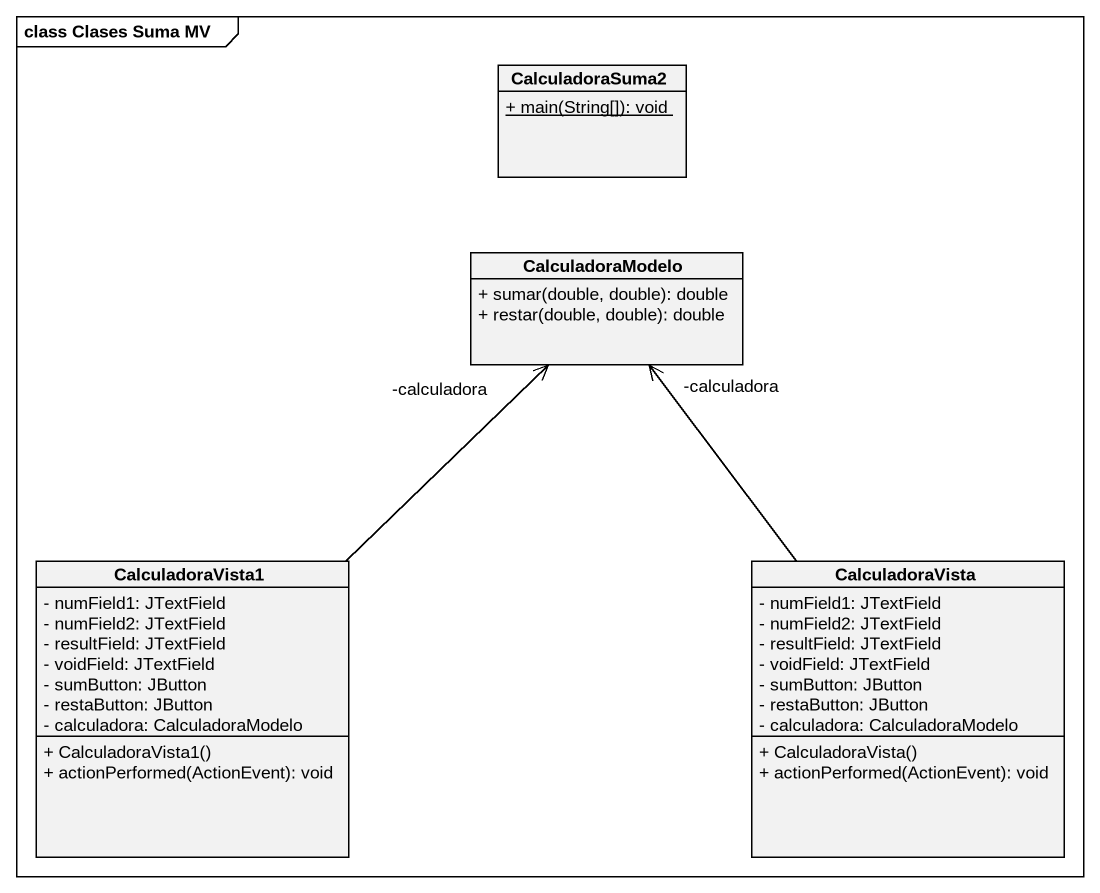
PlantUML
@startuml
mainframe class Clases Suma MV
hide circle
hide empty members
skinparam classAttributeIconSize 0
class CalculadoraSuma2 {
  {static} + main(String[]): void
}
class CalculadoraModelo {
  + sumar(double, double): double
  + restar(double, double): double
}
class CalculadoraVista1 {
  - numField1: JTextField
  - numField2: JTextField
  - resultField: JTextField
  - voidField: JTextField
  - sumButton: JButton
  - restaButton: JButton
  - calculadora: CalculadoraModelo
  + CalculadoraVista1()
  + actionPerformed(ActionEvent): void
}
class CalculadoraVista {
  - numField1: JTextField
  - numField2: JTextField
  - resultField: JTextField
  - voidField: JTextField
  - sumButton: JButton
  - restaButton: JButton
  - calculadora: CalculadoraModelo
  + CalculadoraVista()
  + actionPerformed(ActionEvent): void
}
CalculadoraVista1 -up-> "-calculadora" CalculadoraModelo
CalculadoraVista -up-> "-calculadora" CalculadoraModelo
@enduml
